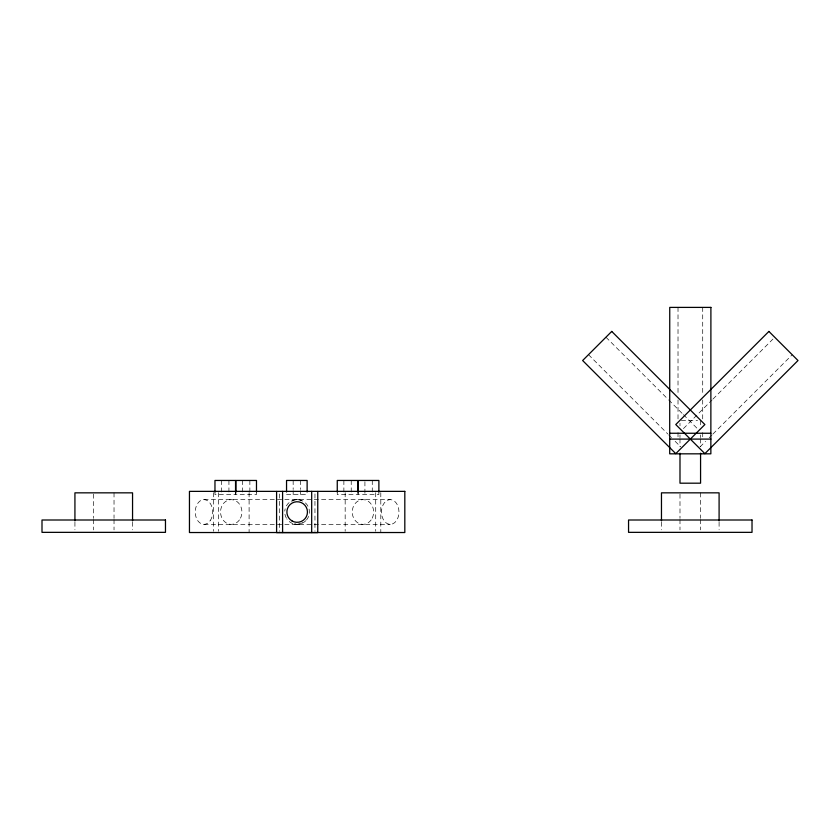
<?xml version="1.0" encoding="UTF-8"?>
<svg xmlns="http://www.w3.org/2000/svg" width="840" height="840" viewBox="0 0 840 840"><rect width="100%" height="100%" fill="white"/><g stroke="black" fill="none" stroke-linecap="round" stroke-linejoin="round"><path stroke-width="0.63" stroke-dasharray="4.2 3.15" d="M683.466 428.558L712.047 399.977M712.971 399.053L772.905 339.119M700.004 446.943L705.537 441.409M709.223 437.724L711.995 434.952M712.919 434.038L792.215 354.732M681.376 420.599L697.557 420.599M286.545 494.571L307.125 494.571M203.973 499.653L390.233 499.653A12.348 8.736 -90 0 1 397.793 518.175A12.348 8.736 -90 0 1 382.673 518.175A12.348 8.736 -90 0 1 390.233 499.653M203.973 524.349L390.233 524.349M605.955 337.207L667.737 398.979M668.661 399.903L682.49 413.731M683.413 414.656L697.242 428.495M588.494 354.669L667.79 433.965M668.714 434.889L671.475 437.651M675.171 441.336L680.704 446.87M719.093 522.155L719.093 529.798M702.712 307.398L702.712 394.758M702.712 399.977L702.712 419.538M702.712 432.579L702.712 437.798M700.571 420.599L700.571 425.817M700.571 434.942L700.571 437.556M700.571 438.858L700.571 446.681M700.571 492.839L700.571 518.332M700.571 519.603L700.571 529.883M679.99 423.213L679.99 425.817M679.99 434.942L679.99 437.556M679.99 438.858L679.99 446.681M679.99 494.109L679.99 518.332M679.99 519.603L679.99 529.883M678.017 307.398L678.017 394.758M678.017 399.977L678.017 419.538M678.017 432.579L678.017 437.798M661.469 522.155L661.469 529.798M380.804 492.65L380.804 532.529M378.882 491.999L378.882 494.571L358.302 494.571L358.302 491.999M375.711 492.65L375.711 531.248M372.267 480.459L372.267 494.571M364.917 481.74L364.917 494.571M357.84 491.999L357.84 494.571L337.26 494.571L337.26 491.999M351.225 480.459L351.225 494.571M345.167 492.65L345.167 531.248M343.875 480.459L343.875 494.571M314.958 493.941L314.958 531.248M300.51 480.459L300.51 489.437M300.51 490.718L300.51 494.571M293.16 480.459L293.16 489.437M293.16 490.718L293.16 494.571M279.31 493.941L279.31 531.248M256.484 491.999L256.484 494.571L235.904 494.571L235.904 491.999M249.869 480.459L249.869 494.571M249.102 492.65L249.102 532.529M242.519 480.459L242.519 494.571M235.547 491.999L235.547 494.571L214.966 494.571L214.966 491.999M228.931 480.459L228.931 494.571M221.582 480.459L221.582 494.571M218.558 492.65L218.558 531.248M213.465 492.65L213.465 531.248M132.552 522.155L132.552 529.798M114.03 492.839L114.03 518.332M114.03 519.603L114.03 529.883M93.45 494.109L93.45 518.332M93.45 519.603L93.45 529.883M74.928 522.155L74.928 529.798M295.229 499.842A12.348 10.689 -90 0 1 298.956 499.842M299.859 500.073A12.348 10.689 -90 0 1 301.613 500.819M302.442 522.701A12.348 10.689 -90 0 1 294.326 523.929M291.743 501.312A12.348 10.689 -90 0 1 294.326 500.073M286.387 505.827A12.348 12.348 0 0 1 304.164 501.89A12.348 12.348 0 0 1 306.548 519.939M305.812 520.737A12.348 12.348 0 0 1 293.895 523.929M292.866 523.604A12.348 12.348 0 0 1 286.965 519.089M286.387 518.175A12.348 12.348 0 0 1 285.159 508.809M299.355 523.929A12.348 8.736 -90 0 1 294.84 523.929M240.503 518.175A12.348 10.689 -90 0 0 231.242 499.653A12.348 10.689 -90 0 0 221.981 518.175A12.348 10.689 -90 0 0 240.503 518.175M372.204 518.175A12.348 10.689 -90 0 0 362.943 499.653A12.348 10.689 -90 0 0 353.682 518.175A12.348 10.689 -90 0 0 372.204 518.175M210.147 520.737A12.348 8.736 -90 0 0 206.231 500.073A12.348 8.736 -90 0 0 195.541 515.204A12.348 8.736 -90 0 0 210.147 520.737"/><path stroke-width="1.26" d="M669.7 433.251L710.861 433.251M669.743 439.1L710.903 439.1M719.093 520.874L719.093 492.839L661.469 492.839L661.469 520.874M700.571 453.201L700.571 483.189L679.99 483.189L679.99 453.201M378.882 491.999L378.882 480.459L358.302 480.459L358.302 491.999M357.84 491.999L357.84 480.459L337.26 480.459L337.26 491.999M317.751 491.453L317.751 532.602L276.591 532.602L276.591 491.453M311.682 491.369L311.682 532.529M307.125 491.999L307.125 480.459L286.545 480.459L286.545 491.999M282.587 491.369L282.587 532.529M256.484 491.999L256.484 480.459L235.904 480.459L235.904 491.999M235.547 491.999L235.547 480.459L214.966 480.459L214.966 491.999M132.552 520.874L132.552 492.839L74.928 492.839L74.928 520.874M611.74 331.422L582.635 360.518L675.77 453.653L704.875 424.546L611.74 331.422M768.894 331.422L675.77 424.546L704.875 453.653L798 360.518L768.894 331.422M710.903 307.398L669.743 307.398L669.7 453.831L710.861 453.831L710.903 307.398M404.817 491.369L189.452 491.369L189.452 532.529L404.817 532.529L404.817 491.369M165.47 520.002L42 520.002L42 532.35L165.47 532.35L165.47 520.002M752.021 520.002L628.551 520.002L628.551 532.35L752.021 532.35L752.021 520.002M292.026 520.937A10.29 10.29 0 0 0 307.461 512.022A10.29 10.29 0 0 0 292.026 503.118A10.29 10.29 0 0 0 292.026 520.937"/></g></svg>
